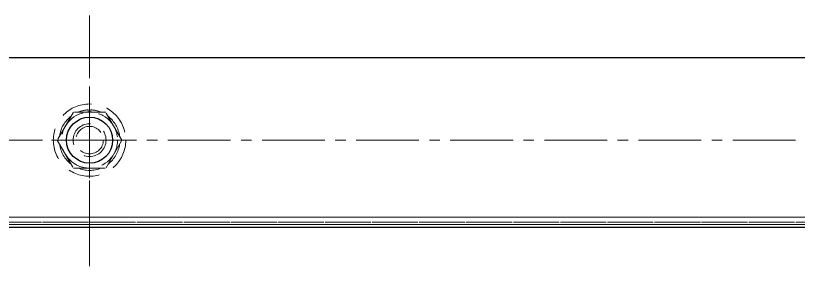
# Model space of a CAD drawing. Header units: millimetres. Extents: x 0 to 51411, y 0 to 16902.
# Drawn here: x 5066.8 to 5304.4, y 8430.6 to 8507.7 of the extents above; entities that cross this region are included whole.
import ezdxf

# ---------------------------------------------------------------- set-up
doc = ezdxf.new("R2010")
doc.units = ezdxf.units.MM
doc.linetypes.add('CENTER2', pattern=[28.575, 19.05, -3.175, 3.175, -3.175])
doc.linetypes.add('HIDDEN2', pattern=[4.7625, 3.175, -1.5875])
for name, color, linetype, lineweight in [('01_外形線', 7, 'Continuous', 25), ('03_かくれ線', 6, 'HIDDEN2', 13), ('04_中心線', 1, 'CENTER2', 9)]:
    doc.layers.add(name, color=color, linetype=linetype, lineweight=lineweight)
doc.layers.add('10_補助線', color=8, linetype='Continuous', lineweight=13, plot=False)

# ---------------------------------------------------------------- blocks, each defined once
blk = doc.blocks.new('*U322')
at = {"layer": '04_中心線', "color": 0, "linetype": 'CENTER2', "transparency": 16777216}
for p, q in [((0, 1.4), (0, 10.5)), ((-10.5, 0), (-1.4, 0)), ((1.4, 0), (10.5, 0)), ((0, -10.5), (0, -1.4))]:
    blk.add_line(p, q, dxfattribs=at)
at = {"layer": '04_中心線', "color": 0, "linetype": 'Continuous', "transparency": 16777216}
for p, q in [((-0.7, 0), (0.7, 0)), ((0, -0.7), (0, 0.7))]:
    blk.add_line(p, q, dxfattribs=at)
blk = doc.blocks.new('*U343')
at = {"layer": '04_中心線', "color": 0, "linetype": 'CENTER2', "transparency": 16777216}
for p, q in [((0, 2.2), (0, 11.59)), ((-11.59, 0), (-2.2, 0)), ((2.2, 0), (11.59, 0)), ((0, -11.59), (0, -2.2))]:
    blk.add_line(p, q, dxfattribs=at)
at = {"layer": '04_中心線', "color": 0, "linetype": 'Continuous', "transparency": 16777216}
for p, q in [((-1.1, 0), (1.1, 0)), ((0, -1.1), (0, 1.1))]:
    blk.add_line(p, q, dxfattribs=at)

msp = doc.modelspace()

# ---------------------------------------------------------------- linework, layer by layer
at = {"layer": '01_外形線'}
for p, q in [((5539.841, 8494.868), (4638.725, 8494.868)), ((4689.283, 8443.432), (5489.283, 8443.432))]:
    msp.add_line(p, q, dxfattribs=at)
msp.add_lwpolyline([(5539.841, 8494.868), (5539.905, 8494.932), (4638.662, 8494.932), (4638.725, 8494.868)], dxfattribs=at)
msp.add_circle((5089.283, 8469.868), 7, dxfattribs=at)
at = {"layer": '03_かくれ線', "ltscale": 3}
msp.add_line((4689.283, 8444.932), (5489.283, 8444.932), dxfattribs=at)
msp.add_lwpolyline([(4638.725, 8494.868), (4685.126, 8448.467, -0.6681786), (4693.662, 8444.932), (5484.905, 8444.932, -0.6681786), (5493.44, 8448.467), (5539.841, 8494.868)], format="xyb", dxfattribs=at)
msp.add_lwpolyline([(5084.376, 8461.368), (5094.191, 8461.368), (5099.098, 8469.868), (5094.191, 8478.368), (5084.376, 8478.368), (5079.468, 8469.868)], close=True, dxfattribs=at)
for points in [[(5088.908, 8478.368), (5088.908, 8479.061)], [(5089.658, 8478.368), (5089.658, 8479.061)]]:
    msp.add_lwpolyline(points, dxfattribs=at)
for radius in [11, 8.5, 5, 4.188]:
    msp.add_circle((5089.283, 8469.868), radius, dxfattribs=at)
for start, end in [(92.33607, 112.49498), (67.50502, 87.66393), (127.50502, 172.49498), (7.50502, 52.49498), (187.50502, 232.49498), (307.50502, 352.49498), (247.50502, 292.49498)]:
    msp.add_arc((5089.283, 8469.868), 9.2, start, end, dxfattribs=at)
at = {"layer": '04_中心線'}
for p, q in [((5089.283, 8507.728), (5089.283, 8430.572)), ((5089.283, 8438.591), (5089.283, 8500.908)), ((5389.283, 8469.868), (4789.283, 8469.868))]:
    msp.add_line(p, q, dxfattribs=at)
at = {"layer": '10_補助線'}
for p, q in [((4686.101, 8446.432), (5491.405, 8446.432)), ((4689.283, 8444.182), (5489.283, 8444.182))]:
    msp.add_line(p, q, dxfattribs=at)

# ---------------------------------------------------------------- block references
at = {"layer": '04_中心線', "linetype": 'CENTER2', "rotation": 180}
for name in ['*U343', '*U322']:
    msp.add_blockref(name, (5089.283, 8469.868), dxfattribs=at)

doc.saveas('drawing.dxf')
